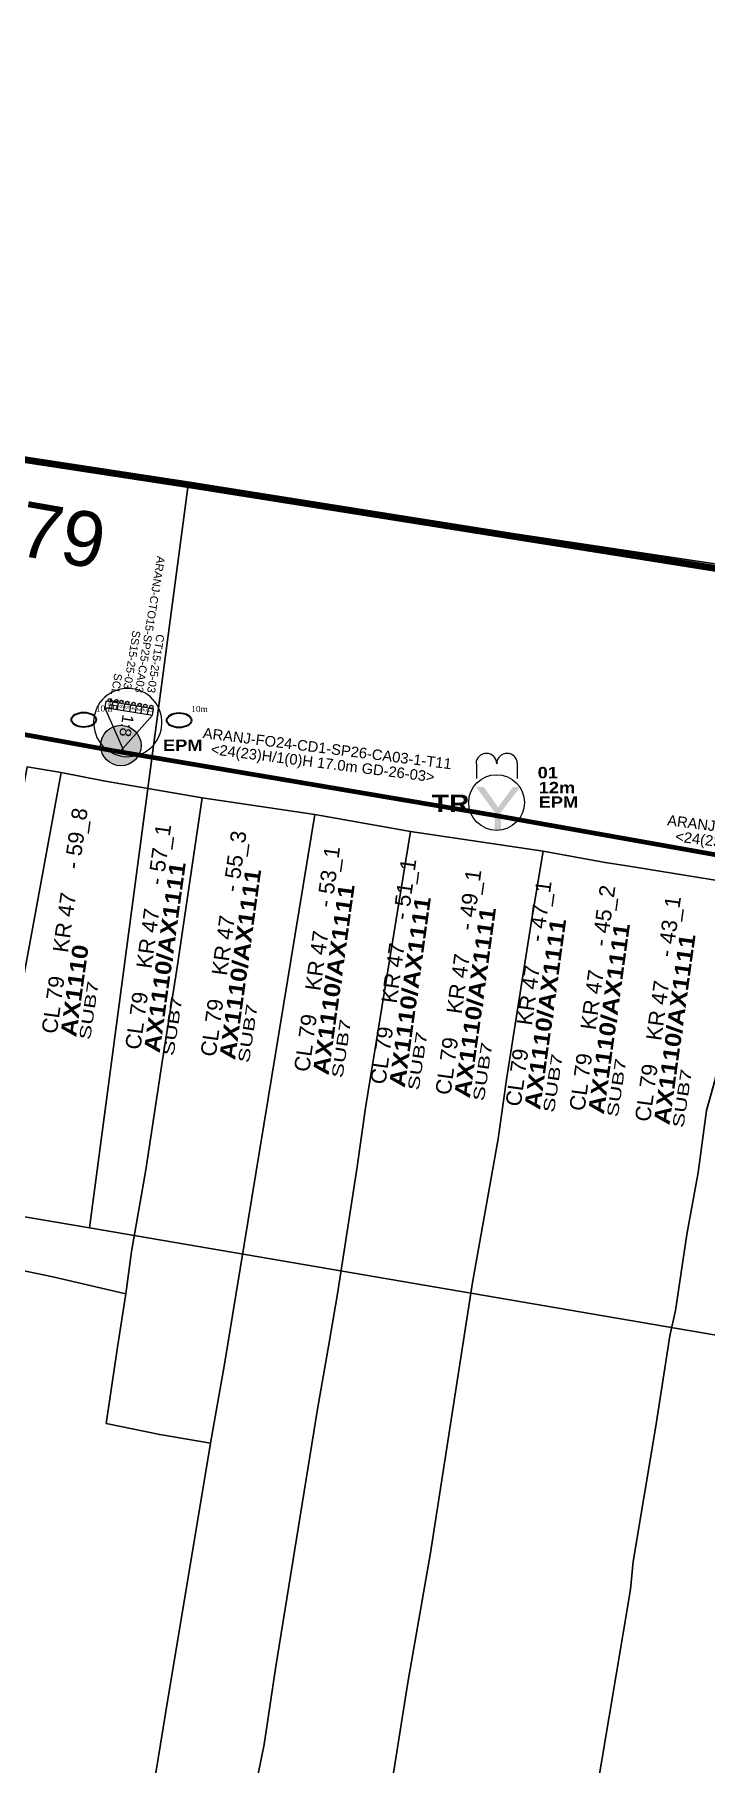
# Model space of a CAD drawing. Header units: inches. Extents: x -75.59 to -67.86, y 4.63 to 13.89.
# Drawn here: x -75.55662 to -75.556382, y 6.271935 to 6.272549 of the extents above; entities that cross this region are included whole.
import ezdxf
from ezdxf.enums import TextEntityAlignment as Align

# ---------------------------------------------------------------- set-up
doc = ezdxf.new("R2010")
doc.units = ezdxf.units.IN
doc.header["$MEASUREMENT"] = 0
doc.linetypes.add('DASHED', pattern=[0.75, 0.5, -0.25])
for name, color, linetype, lineweight in [('CB 24 H AER', 3, 'DASHED', 0), ('CTO POSTE', 10, 'Continuous', 0), ('MARQUILLA F.O 24', 3, 'Continuous', 0), ('POSTE EPM', 1, 'Continuous', 20)]:
    doc.layers.add(name, color=color, linetype=linetype, lineweight=lineweight)
for name, color, linetype in [('COBERTURA CTO', 30, 'Continuous'), ('COBERTURA EMPALME', 2, 'Continuous'), ('MALLA VIAL', 250, 'Continuous'), ('MANZANAS', 250, 'Continuous'), ('PLACA ZONA ABIERTA', 9, 'Continuous'), ('PREDIOS', 250, 'Continuous'), ('RESERVA F.O 48', 1, 'Continuous')]:
    doc.layers.add(name, color=color, linetype=linetype)
doc.styles.add('ARIAL', font='arial.ttf')
doc.styles.add('ARIAL_BLACK', font='')
doc.styles.add('BOOK', font='BOOKOS.TTF')
doc.styles.add('Legend', font='calibri.ttf')
doc.styles.get("Standard").update_dxf_attribs({"font": 'arial.ttf'})
doc.styles.add('TXT CTO Y SS', font='arial.ttf', dxfattribs={"height": 0.5})
doc.styles.get('ARIAL_BLACK').set_extended_font_data('Arial Black', bold=True)

# ---------------------------------------------------------------- blocks, each defined once
blk = doc.blocks.new('POSTE EPM TR')
at = {"layer": 'POSTE EPM'}
blk.add_hatch(color=256, dxfattribs=at).paths.add_polyline_path([(-0.06726006318820055, -1.00726477909874), (-0.06726006318820055, -0.3484594946973161), (-0.726065347589639, 0.5465212690178269), (-0.4525990031211222, 0.5465212690178269), (-0.116981216727936, 0.07417031039038946), (-0.1045509283430306, 0.06174002200545559), (-0.0921206399580683, 0.03687944523559139), (-0.07969035157313442, 0.02444915685066107), (-0.06726006318820055, -0.0004114199192031265), (-0.05482977480329509, -0.01284170830414055), (-0.04239948641836122, -0.03770228507400475), (-0.02996919803339892, -0.05013257345893507), (-0.01753890964846505, -0.07499315022879927), (-0.005108621263531177, -0.08742343861372959), (0.007321667121374276, -0.09985372699866346), (0.01975195550630815, -0.1247143037685312), (0.03218224389124202, -0.1371445921534615), (0.04461253227620432, -0.1620051689233257), (0.05704282066110977, -0.1744354573082596), (0.05704282066110977, -0.1868657456931899), (0.06947310904604365, -0.1620051689233257), (0.08190339743097752, -0.1495748805383954), (0.09433368581588297, -0.1371445921534615), (0.09433368581588297, -0.1122840153836009), (0.1067639742008737, -0.09985372699866346), (0.1191942625857791, -0.08742343861372959), (0.131624550970713, -0.06256286184386894), (0.1440548393556469, -0.05013257345893507), (0.1564851277405523, -0.02527199668907087), (0.1689154161255146, -0.01284170830414055), (0.1813457045104485, 0.01201886846572719), (0.2062062812802878, 0.02444915685066107), (0.2186365696652217, 0.04930973362052526), (0.2310668580501556, 0.07417031039038946), (0.2434971464351179, 0.08660059877531978), (0.2434971464351179, 0.08660059877531978), (0.5791149328283041, 0.5465212690178269), (0.840150988911887, 0.5465212690178269), (0.1564851277405523, -0.3484594946973161), (0.1564851277405523, -1.00726477909874)])
at = {"layer": 'POSTE EPM', "lineweight": 0}
blk.add_lwpolyline([(0.7407086818323876, 1.373171867360806, 0.9999380375311039), (0.007311318052757088, 1.373134119076255, 0.9999380375305137), (-0.7260756966635711, 1.373134119070311)], format="xyb", dxfattribs=at)
for points in [[(-0.7136350592047052, 1.36692030242337), (-0.7136350592047052, 0.8448481902562044)], [(0.7407086818323876, 0.8448481902562044), (0.7407086818323876, 1.36692030242337)]]:
    blk.add_lwpolyline(points, dxfattribs=at)
blk.add_circle((0.001108792577014128, -0.006628833760299102), 0.988210196253369, dxfattribs=at)
at = {"layer": 'POSTE EPM', "insert": (-2.297282734857781, 0.2786238659183624), "char_height": 0.62496041, "attachment_point": 1, "style": 'ARIAL_BLACK'}
blk.add_mtext_dynamic_manual_height_columns('TR', width=1.339378879624789, gutter_width=1, heights=[0], dxfattribs=at)
at = {"layer": 'POSTE EPM', "color": 251, "true_color": 0x545454, "insert": (1.493904126660325, 0.2113818945536856), "char_height": 0.4045303201912708, "attachment_point": 1, "style": 'ARIAL_BLACK'}
blk.add_mtext_dynamic_manual_height_columns('EPM', width=1.339378879624789, gutter_width=1, heights=[0], dxfattribs=at)
at = {"layer": 'POSTE EPM', "color": 251, "true_color": 0x545454, "style": 'ARIAL_BLACK'}
for tag, p in [('NO_POSTE', (1.457402734959505, 0.8535434625485792)), ('ALTURA(m)', (1.495585900030576, 0.3208728036990856))]:
    blk.add_attdef(tag, p, '', height=0.4045303201912708, dxfattribs=at)
at = {"layer": 'POSTE EPM', "color": 251, "true_color": 0x545454, "flags": 1}
for tag, p in [('PRIMARIA', (1.48895076401514, -1.184856571430567)), ('TRANSFORMADOR', (1.493904126660325, -1.577423813736825)), ('SECUNDARIA', (1.48895076401514, -1.970053554444218)), ('FIBRA_OPTICA', (1.48895076401514, -2.755250537457869)), ('ILUMINARIA', (1.493904126660325, -2.362652045951044)), ('TELEVISION', (1.48895076401514, -3.147849028964695)), ('TELEFONIA', (1.508925531085929, -3.930801923052047)), ('DISTANCIA(m)', (1.48895076401514, -3.54044752047152)), ('DIRECCION', (1.508925531085929, -4.323400414558872)), ('ATRIBUTO1', (1.48895076401514, -4.709177207617145)), ('ATRIBUTO2', (1.48895076401514, -5.10177569912397)), ('ATRIBUTO3', (1.48895076401514, -5.494374190630795))]:
    blk.add_attdef(tag, p, '', height=0.3282527874904233, dxfattribs=at)
blk = doc.blocks.new('POSTE EPM')
at = {"layer": 'POSTE EPM'}
h = blk.add_hatch(color=256, dxfattribs=at)
h.dxf.hatch_style = 1
h.paths.add_polyline_path([(-0.7165603611372791, -0.002213178443810249, 1), (0.7181609006476137, -0.002213178443810249, 1)])
blk.add_circle((0.0008002697551674487, -0.002213178443810249), 0.7173606308924464, dxfattribs=at)
at = {"layer": 'POSTE EPM', "color": 251, "true_color": 0x545454, "insert": (1.493904126660325, 0.2113818945536856), "char_height": 0.4045303201912708, "attachment_point": 1, "style": 'ARIAL_BLACK'}
blk.add_mtext_dynamic_manual_height_columns('EPM', width=1.339378879624789, gutter_width=1, heights=[0], dxfattribs=at)
at = {"layer": 'POSTE EPM', "color": 251, "true_color": 0x545454, "style": 'ARIAL_BLACK'}
for tag, p in [('NO_POSTE', (1.457402734959505, 0.8535434625485792)), ('ALTURA(m)', (1.495585900030576, 0.3208728036990856))]:
    blk.add_attdef(tag, p, '', height=0.4045303201912708, dxfattribs=at)
at = {"layer": 'POSTE EPM', "color": 251, "true_color": 0x545454, "flags": 1}
for tag, p in [('VANO', (1.48895076401514, -0.7525384660587329)), ('PRIMARIA', (1.48895076401514, -1.184856571430567)), ('TRANSFORMADOR', (1.493904126660325, -1.577423813736825)), ('SECUNDARIA', (1.48895076401514, -1.970053554444218)), ('FIBRA_OPTICA', (1.48895076401514, -2.755250537457869)), ('ILUMINARIA', (1.493904126660325, -2.362652045951044)), ('TELEVISION', (1.48895076401514, -3.147849028964695)), ('TELEFONIA', (1.48895076401514, -3.946951506741942)), ('DISTANCIA(m)', (1.48895076401514, -3.54044752047152)), ('DIRECCION', (1.48895076401514, -4.339549998248767)), ('ATRIBUTO1', (1.48895076401514, -4.732148489755592)), ('ATRIBUTO2', (1.48895076401514, -5.124746981262417)), ('ATRIBUTO3', (1.48895076401514, -5.517345472769242))]:
    blk.add_attdef(tag, p, '', height=0.3282527874904233, dxfattribs=at)
blk = doc.blocks.new('PLACAS ZONA ABIERTA')
at = {"style": 'Legend'}
blk.add_text('CL 82 KR 79 - 03_3', height=9.999999999999996e-06, rotation=318.531676164398, dxfattribs=at).set_placement((-0.3734420614795608, -0.08028750239420576))
blk.add_attdef('NOMBRE_PREDIO', (0, 1.26844880572753), '', height=1.033109026708364, dxfattribs=at)
blk.add_attdef('DIRECCION_HHPP', (0, 0), '', height=1)
at = {"color": 215, "true_color": 0xa953a0, "style": 'ARIAL_BLACK'}
blk.add_attdef('CTO_ASOCIADA', (-0.02829619364968217, -1.263919226727536), '', height=1.033109026708364, dxfattribs=at)
at = {"color": 4, "width": 0.5609512004164231}
blk.add_attdef('SUBCLUSTER', text='', height=0.723176318695855, rotation=359.3318712310255, dxfattribs=at).set_placement((-0.09009229154242071, -2.181361449618537), (3.720037056192101, -2.225793560409346), align=Align.FIT)
at = {"color": 1, "flags": 1}
for tag, rotation, width, p, p2 in [('ATRIBUTO1', 359.5617923517989, 0.5711313144517894, (4.311835399562538, -2.199850211619659), (7.549761281152875, -2.224614889994517)), ('ATRIBUTO3', 359.661027574055, 0.5608408195662277, (0.02585137888564937, -3.107940409028018), (3.205474507582903, -3.126751866864782))]:
    blk.add_attdef(tag, text='', height=0.723176318695855, rotation=rotation, dxfattribs=dict(at, width=width)).set_placement(p, p2, align=Align.FIT)
at = {"color": 1, "width": 0.5609512004164231, "flags": 1}
blk.add_attdef('ATRIBUTO2', (7.891415999664378, -2.249992096587606), '', height=0.723176318695855, rotation=359.3318712310255, dxfattribs=at)
blk = doc.blocks.new('*U184')
at = {"layer": 'CTO POSTE', "lineweight": 0}
h = blk.add_hatch(color=256, dxfattribs=at)
h.dxf.hatch_style = 1
edge = h.paths.add_edge_path()
edge.add_arc((-1.16570397702152, 0.5304692800973365), 0.04272443383408168, -179.87575002869914, 180.1242499713009, ccw=False)
edge = h.paths.add_edge_path()
edge.add_arc((-1.165379537509516, 0.3808597034438407), 0.04272443383408168, -179.87575002869914, 180.1242499713009, ccw=False)
edge = h.paths.add_edge_path()
edge.add_arc((-1.16507754936448, 0.2416031799271921), 0.04272443383408168, -179.87575002869914, 180.1242499713009, ccw=False)
edge = h.paths.add_edge_path()
edge.add_arc((-1.164743358308345, 0.08749685014872333), 0.04272443383408168, -179.87575002869914, 180.1242499713009, ccw=False)
edge = h.paths.add_edge_path()
edge.add_arc((-1.164410031402863, -0.06621099174865287), 0.04272443383408168, -179.87575002869914, 180.1242499713009, ccw=False)
edge = h.paths.add_edge_path()
edge.add_arc((-1.164091593659508, -0.2130529583139447), 0.04272443383408168, -179.87575002869914, 180.1242499713009, ccw=False)
edge = h.paths.add_edge_path()
edge.add_arc((-1.163818273801132, -0.3390896054848094), 0.04272443383408168, -179.87575002869914, 180.1242499713009, ccw=False)
edge = h.paths.add_edge_path()
edge.add_arc((-1.163462957748813, -0.5029373558326115), 0.04272443383408168, -179.87575002869914, 180.1242499713009, ccw=False)
h = blk.add_hatch(color=1, dxfattribs=at)
h.dxf.hatch_style = 1
edge = h.paths.add_edge_path()
edge.add_arc((0.0009719475403980076, -0.000191926958668334), 0.04056302315260518, -179.87575002869914, 180.1242499713009, ccw=False)
at = {"layer": 'CTO POSTE', "color": 1, "lineweight": 0}
for p, q in [((-0.9667865587761484, 0.5921205333962566), (-1.123104065001801, 0.5917815472392731)), ((-1.123104065001801, 0.5917815472392731), (-1.120539696158135, -0.5907320581954676)), ((-1.122837398275969, 0.468812875165103), (-1.123104065001801, 0.5917815472392731)), ((-0.9665198920503167, 0.4691518613220835), (-1.122837398275969, 0.468812875165103)), ((-0.03757488002981723, 0.002876014916922878), (-0.9667865587761484, 0.5921205333962566)), ((-0.964222189932483, -0.590393072038487), (-0.9667865587761484, 0.5921205333962566)), ((-0.9661811520862227, 0.3129478826180939), (-1.122498658311875, 0.3126088964611103)), ((-0.9658640336207424, 0.1667142778499595), (-1.122181539846394, 0.1663752916929787)), ((-0.9655613290936279, 0.02712740733248514), (-1.12187883531928, 0.02678842117550443)), ((-0.03757488002981723, 0.002876014916922878), (-0.964222189932483, -0.590393072038487)), ((-0.9652370042500511, -0.1224292919924531), (-1.121554510475704, -0.1227682781494338)), ((-0.9649054706640456, -0.2753101761439641), (-1.121222976889698, -0.2756491623009448)), ((-0.9645955597588329, -0.4182201412182451), (-1.120913065984485, -0.4185591273752257)), ((-1.120539696158135, -0.5907320581954676), (-0.964222189932483, -0.590393072038487))]:
    blk.add_line(p, q, dxfattribs=at)
for centre in [(-1.165695065011221, 0.5302045602982328), (-1.165370625499227, 0.3805949836490646), (-1.165068637354184, 0.2413384601280884), (-1.164734446298066, 0.08723213035827497), (-1.164401119392584, -0.06647571153910137), (-1.164082681649228, -0.2133176781043932), (-1.163809361790843, -0.3393543252795858), (-1.163454045738533, -0.50320207562306)]:
    blk.add_circle(centre, 0.04272443383408167, dxfattribs=at)
at = {"layer": 'CTO POSTE', "color": 2, "lineweight": 0, "true_color": 0xf1eb1f, "extrusion": (0, 0, -1)}
blk.add_ellipse((-0.6899112522112519, 0.02219598772041663), major_axis=(0.4469917172561478, 0.7102401245764219), ratio=0.9999999690973764, start_param=4.159629210123316, end_param=10.4428145173029, dxfattribs=at)
at = {"layer": 'CTO POSTE', "lineweight": 0, "attachment_point": 3, "rotation": 0.12424997130086776}
for s, width, heights, insert, char_height in [('\\pxsm0.95;1\\P2\\P3\\P4\\P5\\P6\\P7\\P8', 27.14382853647937, [118.2915640195077], (-1.021115550823426, 0.5771272197435667), 0.09172122187716976), ('1:8', 18.56063143217569, [0], (-0.3359314362916168, 0.1469473872346899), 0.2799471930812424)]:
    blk.add_mtext_dynamic_manual_height_columns(s, width=width, gutter_width=10.75514299257596, heights=heights, dxfattribs=dict(at, insert=insert, char_height=char_height))
at = {"layer": 'CTO POSTE', "lineweight": 0, "style": 'TXT CTO Y SS'}
for tag, p in [('NAMECTO', (-2.955743915543525, 0.3689444294119236)), ('OSPCTONAME', (-4.852666134056701, 0.07321355592175952)), ('SSNAME', (-2.954678602940058, -0.2225173174385967))]:
    blk.add_attdef(tag, p, '', height=0.1952185308778622, rotation=1.959872264478691e-09, dxfattribs=at)
at = {"layer": 'CTO POSTE', "color": 5, "lineweight": 0, "style": 'TXT CTO Y SS'}
blk.add_attdef('SUBCLUSTER', (-1.840361640866581, -0.4970710727819083), '', height=0.1952185308778622, rotation=1.959872264478691e-09, dxfattribs=at)
at = {"layer": 'CTO POSTE', "color": 5, "lineweight": 0, "style": 'TXT CTO Y SS', "flags": 1}
for tag, p in [('ATRIBUTO1', (-1.87481057832273, -0.8144371064112236)), ('ATRIBUTO2', (-1.874810578313623, -1.080654108808041)), ('ATRIBUTO3', (-1.874810578304653, -1.342902269138917))]:
    blk.add_attdef(tag, p, '', height=0.1952185308778622, rotation=1.959872264478691e-09, dxfattribs=at)
blk = doc.blocks.new('*U539')
at = {"layer": 'RESERVA F.O 48', "linetype": 'ByBlock', "lineweight": 30}
blk.add_ellipse((0, 0), major_axis=(1.155851281713483, 0.0003712607545550343), ratio=0.5873088644412812, dxfattribs=at)
at = {"layer": 'RESERVA F.O 48', "lineweight": 0, "style": 'BOOK'}
blk.add_attdef('RESERVA', (1.129388771834783, 0.7587690510554239), '', height=0.5725093120969081, rotation=0.03902316617520105, dxfattribs=at)
blk = doc.blocks.new('*U540')
at = {"layer": 'RESERVA F.O 48', "linetype": 'ByBlock', "lineweight": 30}
blk.add_ellipse((0, 0), major_axis=(1.155851281713483, 0.0003712607545550343), ratio=0.5873088644412812, dxfattribs=at)
at = {"layer": 'RESERVA F.O 48', "lineweight": 0, "style": 'BOOK'}
blk.add_attdef('RESERVA', (1.129388771834783, 0.7587690510554239), '', height=0.5725093120969081, rotation=0.03902316617520105, dxfattribs=at)
blk = doc.blocks.new('MARQUILLA 24')
at = {"layer": 'MARQUILLA F.O 24', "style": 'ARIAL'}
for tag, height, oblique, p in [('IDENTIFICACIONCABLEFIBRA', 0.6981626117769962, 1.383453351877506e-09, (0, 0.5357137996027088)), ('CAPACIDADFIBRA', 0.6981626116966985, 8.300879983380582e-09, (-0.1794536483939737, -0.5439291556110764))]:
    blk.add_attdef(tag, text='', height=height, rotation=359.8296068828643, dxfattribs=dict(at, oblique=oblique)).set_placement(p, align=Align.MIDDLE)

msp = doc.modelspace()

# ---------------------------------------------------------------- linework, layer by layer
at = {"layer": 'CB 24 H AER', "linetype": 'DASHED', "ltscale": 1e-05, "const_width": 1.655566478337226e-06}
msp.add_lwpolyline([(-75.5561119284518, 6.271284230163055), (-75.55610289757325, 6.271340107392115), (-75.55607792647504, 6.271475514131177), (-75.5560624796098, 6.271594078248336), (-75.5561673562214, 6.271611131428079), (-75.55614127963186, 6.271789518035607), (-75.55609817547455, 6.271996059234338), (-75.55605930319807, 6.272207158508982), (-75.55611765913392, 6.272214951154382), (-75.55627564434921, 6.272239383885095), (-75.55645873572276, 6.272271996286573), (-75.55659287534007, 6.272294734528002), (-75.5567489647128, 6.272323157831115)], dxfattribs=at)
at = {"layer": 'COBERTURA CTO'}
for points in [[(-75.55674670559416, 6.272150051795603), (-75.5566009350115, 6.272125344917176), (-75.55656588686132, 6.272389075514512), (-75.55670948350213, 6.272412328523435), (-75.55674670559416, 6.272150051795603)], [(-75.5566009350115, 6.272125344917176), (-75.55623089155148, 6.272061978357986), (-75.55619284549977, 6.272333053986221), (-75.55656588686132, 6.272389075514512), (-75.5566009350115, 6.272125344917176)]]:
    msp.add_lwpolyline(points, dxfattribs=at)
at = {"layer": 'COBERTURA EMPALME', "color": 5, "lineweight": 211, "const_width": 2.4e-06}
msp.add_lwpolyline([(-75.55711142878933, 6.272472443966325), (-75.55656588686132, 6.272389075514512), (-75.55587810102196, 6.272279818953451), (-75.55590791615109, 6.272097984925412), (-75.555739, 6.272073), (-75.555755, 6.272002), (-75.55562191, 6.271981129999999), (-75.555646, 6.271833), (-75.555678, 6.271838), (-75.55568903833108, 6.27176474126517), (-75.55587248000002, 6.271796120000008), (-75.555933, 6.271433), (-75.555946, 6.2713), (-75.55595899796356, 6.271227999660593), (-75.55576508440765, 6.27119401465658), (-75.55582700833892, 6.270845954514898), (-75.555894, 6.270858), (-75.55590599999995, 6.270791000000256), (-75.555975, 6.270803), (-75.55603908860823, 6.270441416526097), (-75.55604158205827, 6.270419465641504), (-75.55605357211061, 6.27035662104984), (-75.55734351146498, 6.270602090615628)], dxfattribs=at)
at = {"layer": 'MANZANAS'}
msp.add_polyline3d([(-75.556623, 6.272289, 0), (-75.556611, 6.272287, 0), (-75.556596, 6.272284, 0), (-75.556561, 6.272278, 0), (-75.556521, 6.272272, 0), (-75.556487, 6.272266, 0), (-75.55644, 6.272259, 0), (-75.556418, 6.272255, 0), (-75.556411, 6.272254, 0), (-75.556368, 6.272247, 0)], dxfattribs=at)
at = {"layer": 'PREDIOS'}
for points in [[(-75.556683, 6.271933, 0), (-75.556677, 6.27197, 0), (-75.556673, 6.271993, 0), (-75.556672, 6.272003, 0), (-75.55666, 6.27207, 0), (-75.556659, 6.272075, 0), (-75.556659, 6.272079, 0), (-75.556644, 6.272167, 0), (-75.55664, 6.272189, 0), (-75.556634, 6.272229, 0), (-75.556623, 6.272289, 0), (-75.556611, 6.272287, 0), (-75.556622, 6.272227, 0), (-75.556643, 6.272114, 0), (-75.556614, 6.272108, 0), (-75.556588, 6.272102, 0), (-75.556591, 6.272083, 0), (-75.556595, 6.272056, 0), (-75.556576, 6.272052, 0), (-75.556558, 6.272049, 0), (-75.556574, 6.271953, 0), (-75.556574, 6.271953, 0), (-75.55658, 6.271916, 0)], [(-75.556382, 6.272167, 0), (-75.556385, 6.272145, 0), (-75.556389, 6.272123, 0), (-75.556393, 6.272096, 0), (-75.556395, 6.272087, 0), (-75.5564, 6.272055, 0), (-75.556408, 6.272007, 0), (-75.556409, 6.271997, 0), (-75.556409, 6.271997, 0), (-75.556427, 6.27189, 0), (-75.556453, 6.271894, 0), (-75.556465, 6.271896, 0), (-75.556498, 6.271902, 0), (-75.556495, 6.27192, 0), (-75.556488, 6.271964, 0), (-75.55648, 6.27201, 0), (-75.556465, 6.272106, 0), (-75.556456, 6.272157, 0), (-75.556453, 6.272178, 0), (-75.556444, 6.272235, 0), (-75.55644, 6.272259, 0), (-75.556418, 6.272255, 0), (-75.556411, 6.272254, 0), (-75.556368, 6.272247, 0)]]:
    msp.add_polyline3d(points, dxfattribs=at)
for points in [[(-75.556586, 6.272117, 0), (-75.556588, 6.272102, 0), (-75.556614, 6.272108, 0), (-75.556643, 6.272114, 0), (-75.556622, 6.272227, 0), (-75.556611, 6.272287, 0), (-75.556596, 6.272284, 0), (-75.556561, 6.272278, 0), (-75.55657, 6.272217, 0), (-75.556575, 6.272185, 0), (-75.556581, 6.272146, 0), (-75.556586, 6.272117, 0)], [(-75.556553, 6.272077, 0), (-75.556558, 6.272049, 0), (-75.556576, 6.272052, 0), (-75.556595, 6.272056, 0), (-75.556591, 6.272083, 0), (-75.556588, 6.272102, 0), (-75.556586, 6.272117, 0), (-75.556581, 6.272146, 0), (-75.556575, 6.272185, 0), (-75.55657, 6.272217, 0), (-75.556561, 6.272278, 0), (-75.556521, 6.272272, 0), (-75.556553, 6.272077, 0)], [(-75.556542, 6.271927, 0), (-75.556544, 6.27191, 0), (-75.556569, 6.271914, 0), (-75.556577, 6.271915, 0), (-75.55658, 6.271916, 0), (-75.556574, 6.271953, 0), (-75.556558, 6.272049, 0), (-75.556553, 6.272077, 0), (-75.556521, 6.272272, 0), (-75.556487, 6.272266, 0), (-75.556503, 6.272168, 0), (-75.556506, 6.272147, 0), (-75.556513, 6.272102, 0), (-75.556516, 6.272084, 0), (-75.55652, 6.272061, 0), (-75.556535, 6.271969, 0), (-75.556539, 6.271942, 0), (-75.556542, 6.271927, 0)], [(-75.556495, 6.27192, 0), (-75.556498, 6.271902, 0), (-75.556506, 6.271903, 0), (-75.556544, 6.27191, 0), (-75.556542, 6.271927, 0), (-75.556539, 6.271942, 0), (-75.556535, 6.271969, 0), (-75.55652, 6.272061, 0), (-75.556516, 6.272084, 0), (-75.556513, 6.272102, 0), (-75.556506, 6.272147, 0), (-75.556503, 6.272168, 0), (-75.556487, 6.272266, 0), (-75.55644, 6.272259, 0), (-75.556444, 6.272235, 0), (-75.556453, 6.272178, 0), (-75.556456, 6.272157, 0), (-75.556465, 6.272106, 0), (-75.55648, 6.27201, 0), (-75.556488, 6.271964, 0), (-75.556495, 6.27192, 0)], [(-75.556349, 6.271917, 0), (-75.556356, 6.271878, 0), (-75.556359, 6.271879, 0), (-75.556396, 6.271885, 0), (-75.556416, 6.271888, 0), (-75.556427, 6.27189, 0), (-75.556409, 6.271997, 0), (-75.556408, 6.272007, 0), (-75.5564, 6.272055, 0), (-75.556395, 6.272087, 0), (-75.556393, 6.272096, 0), (-75.556389, 6.272123, 0), (-75.556385, 6.272145, 0), (-75.556382, 6.272167, 0), (-75.556379, 6.272178, 0), (-75.556368, 6.272247, 0), (-75.556296, 6.272235, 0), (-75.556298, 6.272223, 0), (-75.556332, 6.272022, 0), (-75.556336, 6.271995, 0), (-75.556337, 6.271994, 0), (-75.556344, 6.271947, 0), (-75.556349, 6.271917, 0)]]:
    msp.add_polyline3d(points, close=True, dxfattribs=at)

# ---------------------------------------------------------------- block references
at = {"layer": 'CTO POSTE', "xscale": 1.444706489873691e-05, "yscale": 1.444706489873691e-05, "zscale": 1.444706489873691e-05, "rotation": 260.7029283808799}
msp.add_blockref('*U184', (-75.55658928374382, 6.272294884926459), dxfattribs=at).add_auto_attribs({'OSPCTONAME': 'ARANJ-CTO15-SP25-CA03', 'NAMECTO': 'CT15-25-03', 'SSNAME': 'SS15-25-03', 'SUBCLUSTER': 'SCL 15'})
at = {"layer": 'MARQUILLA F.O 24', "xscale": 5.360946087982286e-06, "yscale": 5.360946087982286e-06, "zscale": 5.360946087982286e-06, "rotation": 352.9959963623087}
for p, values in [((-75.5565169244447, 6.272292640864896), {'CAPACIDADFIBRA': '<24(23)H/1(0)H 17.0m GD-26-03>', 'IDENTIFICACIONCABLEFIBRA': 'ARANJ-FO24-CD1-SP26-CA03-1-T11'}), ((-75.55635215720825, 6.272261685913701), {'CAPACIDADFIBRA': '<24(23)H/1(3)H 29.0m GD-26-03>', 'IDENTIFICACIONCABLEFIBRA': 'ARANJ-FO24-CD1-SP26-CA03-1-T10'})]:
    msp.add_blockref('MARQUILLA 24', p, dxfattribs=at).add_auto_attribs(values)
at = {"layer": 'PLACA ZONA ABIERTA'}
ref = msp.add_blockref('PLACAS ZONA ABIERTA', (-75.55661254933854, 6.272194008895812), dxfattribs=dict(at, xscale=5.5e-06, yscale=5.5e-06, zscale=5.5e-06, rotation=82.15563362))
ref.add_attrib('DIRECCION_HHPP', 'CL 79    KR 47    - 59_8', (-75.55661254933854, 6.272194008895812), dxfattribs={"layer": '0', "height": 5.499999999999999e-06, "rotation": 82.1556336200001})
ref.add_attrib('CTO_ASOCIADA', 'AX1110', (-75.55660568407296, 6.272192905955897), dxfattribs={"layer": '0', "color": 215, "true_color": 0xa953a0, "height": 5.682099646896003e-06, "rotation": 82.1556336200001, "style": 'ARIAL_BLACK'})
ref.add_attrib('SUBCLUSTER', 'SUB7', dxfattribs={"layer": '0', "color": 4, "height": 3.977469752827201e-06, "rotation": 81.48750476788418, "width": 1.443794025134889}).set_placement((-75.55660073174585, 6.2721918805753), (-75.55659762956375, 6.272212606839497), align=Align.FIT)
ref = msp.add_blockref('PLACAS ZONA ABIERTA', (-75.55658292158355, 6.272188364769517), dxfattribs=dict(at, xscale=5.5e-06, yscale=5.5e-06, zscale=5.5e-06, rotation=82.15563362))
ref.add_attrib('DIRECCION_HHPP', 'CL 79    KR 47    - 57_1', (-75.55658292158355, 6.272188364769517), dxfattribs={"layer": '0', "height": 5.499999999999999e-06, "rotation": 82.1556336200001})
ref.add_attrib('CTO_ASOCIADA', 'AX1110/AX1111', (-75.55657605631798, 6.272187261829602), dxfattribs={"layer": '0', "color": 215, "true_color": 0xa953a0, "height": 5.682099646896003e-06, "rotation": 82.1556336200001, "style": 'ARIAL_BLACK'})
ref.add_attrib('SUBCLUSTER', 'SUB7', dxfattribs={"layer": '0', "color": 4, "height": 3.977469752827201e-06, "rotation": 81.48750476788418, "width": 1.443794025134889}).set_placement((-75.55657110399086, 6.272186236449005), (-75.55656800180877, 6.272206962713201), align=Align.FIT)
ref = msp.add_blockref('PLACAS ZONA ABIERTA', (-75.55655618123342, 6.272185878027576), dxfattribs=dict(at, xscale=5.5e-06, yscale=5.5e-06, zscale=5.5e-06, rotation=82.15563362))
ref.add_attrib('DIRECCION_HHPP', 'CL 79    KR 47    - 55_3', (-75.55655618123342, 6.272185878027576), dxfattribs={"layer": '0', "height": 5.499999999999999e-06, "rotation": 82.1556336200001})
ref.add_attrib('CTO_ASOCIADA', 'AX1110/AX1111', (-75.55654931596786, 6.272184775087677), dxfattribs={"layer": '0', "color": 215, "true_color": 0xa953a0, "height": 5.682099646896003e-06, "rotation": 82.1556336200001, "style": 'ARIAL_BLACK'})
ref.add_attrib('SUBCLUSTER', 'SUB7', dxfattribs={"layer": '0', "color": 4, "height": 3.977469752827201e-06, "rotation": 81.4875047732758, "width": 1.443794026042613}).set_placement((-75.55654436364074, 6.272183749707065), (-75.55654126145865, 6.272204475971275), align=Align.FIT)
ref = msp.add_blockref('PLACAS ZONA ABIERTA', (-75.55652300854292, 6.272180462078109), dxfattribs=dict(at, xscale=5.5e-06, yscale=5.5e-06, zscale=5.5e-06, rotation=82.15563362))
ref.add_attrib('DIRECCION_HHPP', 'CL 79    KR 47    - 53_1', (-75.55652300854292, 6.272180462078109), dxfattribs={"layer": '0', "height": 5.499999999999999e-06, "rotation": 82.1556336200001})
ref.add_attrib('CTO_ASOCIADA', 'AX1110/AX1111', (-75.55651614327736, 6.272179359138209), dxfattribs={"layer": '0', "color": 215, "true_color": 0xa953a0, "height": 5.682099646896003e-06, "rotation": 82.1556336200001, "style": 'ARIAL_BLACK'})
ref.add_attrib('SUBCLUSTER', 'SUB7', dxfattribs={"layer": '0', "color": 4, "height": 3.977469752827201e-06, "rotation": 81.48750485012333, "width": 1.443794025752773}).set_placement((-75.55651119095022, 6.272178333757598), (-75.55650808876815, 6.272199060021808), align=Align.FIT)
ref = msp.add_blockref('PLACAS ZONA ABIERTA', (-75.55649596225265, 6.272176046357247), dxfattribs=dict(at, xscale=5.5e-06, yscale=5.5e-06, zscale=5.5e-06, rotation=82.15563362))
ref.add_attrib('DIRECCION_HHPP', 'CL 79    KR 47    - 51_1', (-75.55649596225265, 6.272176046357247), dxfattribs={"layer": '0', "height": 5.499999999999999e-06, "rotation": 82.1556336200001})
ref.add_attrib('CTO_ASOCIADA', 'AX1110/AX1111', (-75.55648909698708, 6.272174943417347), dxfattribs={"layer": '0', "color": 215, "true_color": 0xa953a0, "height": 5.682099646896003e-06, "rotation": 82.1556336200001, "style": 'ARIAL_BLACK'})
ref.add_attrib('SUBCLUSTER', 'SUB7', dxfattribs={"layer": '0', "color": 4, "height": 3.977469752827201e-06, "rotation": 81.48750488854711, "width": 1.443794025607852}).set_placement((-75.55648414465993, 6.272173918036736), (-75.55648104247788, 6.272194644300946), align=Align.FIT)
ref = msp.add_blockref('PLACAS ZONA ABIERTA', (-75.55647286833866, 6.272172275922308), dxfattribs=dict(at, xscale=5.5e-06, yscale=5.5e-06, zscale=5.5e-06, rotation=82.15563362))
ref.add_attrib('DIRECCION_HHPP', 'CL 79    KR 47    - 49_1', (-75.55647286833866, 6.272172275922308), dxfattribs={"layer": '0', "height": 5.499999999999999e-06, "rotation": 82.1556336200001})
ref.add_attrib('CTO_ASOCIADA', 'AX1110/AX1111', (-75.5564660030731, 6.272171172982408), dxfattribs={"layer": '0', "color": 215, "true_color": 0xa953a0, "height": 5.682099646896003e-06, "rotation": 82.1556336200001, "style": 'ARIAL_BLACK'})
ref.add_attrib('SUBCLUSTER', 'SUB7', dxfattribs={"layer": '0', "color": 4, "height": 3.977469752827201e-06, "rotation": 81.48750488854711, "width": 1.443794025607852}).set_placement((-75.55646105074595, 6.272170147601797), (-75.5564579485639, 6.272190873866006), align=Align.FIT)
ref = msp.add_blockref('PLACAS ZONA ABIERTA', (-75.55644796715214, 6.272168210422469), dxfattribs=dict(at, xscale=5.5e-06, yscale=5.5e-06, zscale=5.5e-06, rotation=82.15563362))
ref.add_attrib('DIRECCION_HHPP', 'CL 79    KR 47    - 47_1', (-75.55644796715214, 6.272168210422469), dxfattribs={"layer": '0', "height": 5.499999999999999e-06, "rotation": 82.1556336200001})
ref.add_attrib('CTO_ASOCIADA', 'AX1110/AX1111', (-75.55644110188658, 6.272167107482567), dxfattribs={"layer": '0', "color": 215, "true_color": 0xa953a0, "height": 5.682099646896003e-06, "rotation": 82.1556336200001, "style": 'ARIAL_BLACK'})
ref.add_attrib('SUBCLUSTER', 'SUB7', dxfattribs={"layer": '0', "color": 4, "height": 3.977469752827201e-06, "rotation": 81.48750480630797, "width": 1.443794024989969}).set_placement((-75.55643614955946, 6.272166082101957), (-75.55643304737738, 6.272186808366153), align=Align.FIT)
ref = msp.add_blockref('PLACAS ZONA ABIERTA', (-75.55642534105141, 6.272166585692252), dxfattribs=dict(at, xscale=5.5e-06, yscale=5.5e-06, zscale=5.5e-06, rotation=82.15563362))
ref.add_attrib('DIRECCION_HHPP', 'CL 79    KR 47    - 45_2', (-75.55642534105141, 6.272166585692252), dxfattribs={"layer": '0', "height": 5.499999999999999e-06, "rotation": 82.1556336200001})
ref.add_attrib('CTO_ASOCIADA', 'AX1110/AX1111', (-75.55641847578585, 6.272165482752338), dxfattribs={"layer": '0', "color": 215, "true_color": 0xa953a0, "height": 5.682099646896003e-06, "rotation": 82.1556336200001, "style": 'ARIAL_BLACK'})
ref.add_attrib('SUBCLUSTER', 'SUB7', dxfattribs={"layer": '0', "color": 4, "height": 3.977469752827201e-06, "rotation": 81.48750488279607, "width": 1.443794024639613}).set_placement((-75.5564135234587, 6.272164457371741), (-75.55641042127665, 6.272185183635937), align=Align.FIT)
ref = msp.add_blockref('PLACAS ZONA ABIERTA', (-75.55640207416067, 6.272162787016213), dxfattribs=dict(at, xscale=5.5e-06, yscale=5.5e-06, zscale=5.5e-06, rotation=82.15563362))
ref.add_attrib('DIRECCION_HHPP', 'CL 79    KR 47    - 43_1', (-75.55640207416067, 6.272162787016213), dxfattribs={"layer": '0', "height": 5.499999999999999e-06, "rotation": 82.1556336200001})
ref.add_attrib('CTO_ASOCIADA', 'AX1110/AX1111', (-75.5563952088951, 6.272161684076299), dxfattribs={"layer": '0', "color": 215, "true_color": 0xa953a0, "height": 5.682099646896003e-06, "rotation": 82.1556336200001, "style": 'ARIAL_BLACK'})
ref.add_attrib('SUBCLUSTER', 'SUB7', dxfattribs={"layer": '0', "color": 4, "height": 3.977469752827201e-06, "rotation": 81.48750488351494, "width": 1.443794024760643}).set_placement((-75.55639025656795, 6.272160658695701), (-75.5563871543859, 6.272181384959898), align=Align.FIT)
at = {"layer": 'POSTE EPM', "xscale": 1.000000000295132e-05, "yscale": 1.000000000295132e-05, "zscale": 1.000000000295132e-05}
msp.add_blockref('POSTE EPM', (-75.55658981327362, 6.272296535569473), dxfattribs=at)
msp.add_blockref('POSTE EPM TR', (-75.55645652557806, 6.272276347268702), dxfattribs=at).add_auto_attribs({'NO_POSTE': '01', 'ALTURA(m)': '12m'})
at = {"layer": 'RESERVA F.O 48', "xscale": 3.81e-06, "yscale": 3.81e-06, "zscale": 3.81e-06}
for name, p in [('*U539', (-75.55660296419899, 6.272305676451672)), ('*U540', (-75.55656913826566, 6.272305486205981))]:
    msp.add_blockref(name, p, dxfattribs=at).add_auto_attribs({'RESERVA': '10m'})

# ---------------------------------------------------------------- texts
at = {"layer": 'MALLA VIAL'}
msp.add_text('CL 79', height=1.952198814178255e-05, rotation=350.1000000000008, dxfattribs=at).set_placement((-75.556669, 6.2723715))

doc.saveas('drawing.dxf')
